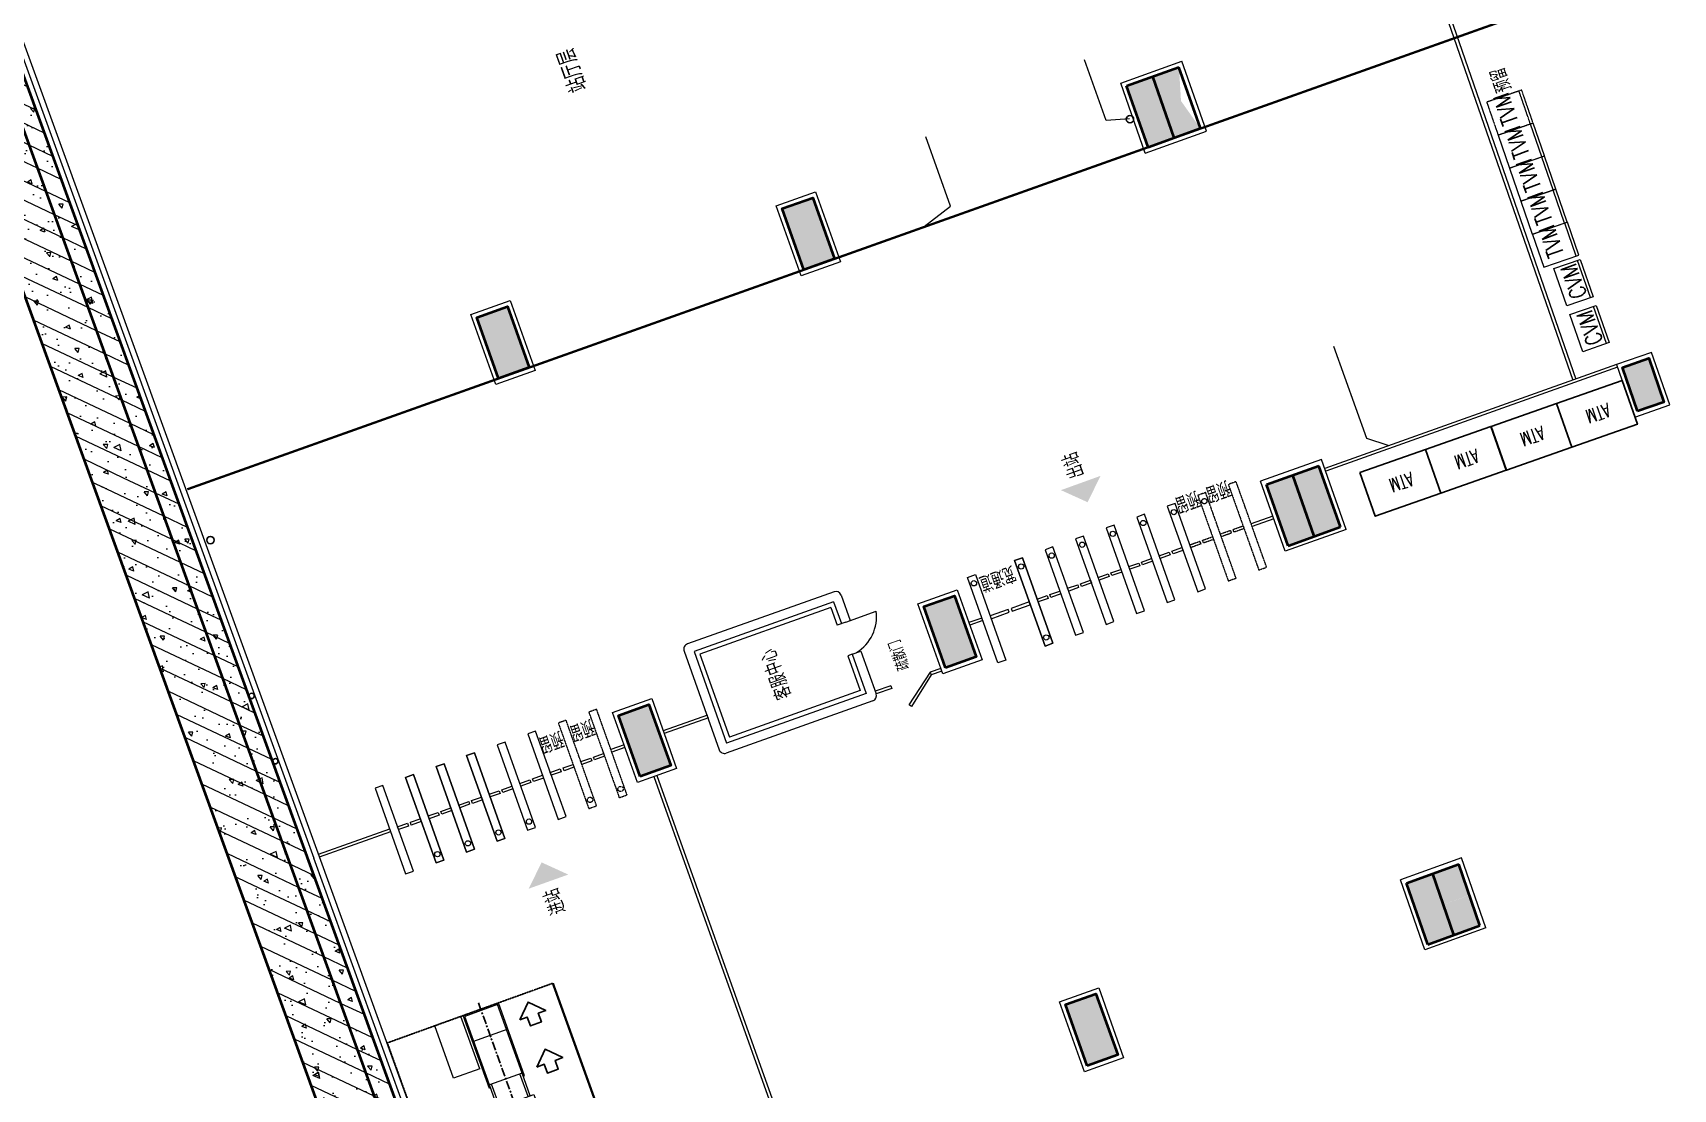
# Model space of a CAD drawing. Header units: millimetres. Extents: x 395197 to 699875, y 745 to 708816.
# Drawn here: x 438688 to 474114, y 358159 to 380964 of the extents above; entities that cross this region are included whole.
import ezdxf
from ezdxf.enums import TextEntityAlignment as Align

# ---------------------------------------------------------------- set-up
doc = ezdxf.new("R2010")
doc.units = ezdxf.units.MM
for name, pattern in [('CENTER', [2, 1.25, -0.25, 0.25, -0.25]), ('CONTINOUS', [0]), ('DASH', [0.35, 0.25, -0.1]), ('DIVIDE', [31.75, 12.7, -6.35, 0, -6.35, 0, -6.35])]:
    doc.linetypes.add(name, pattern=pattern)
for name, color, linetype, lineweight in [('1', 253, 'Continuous', 9), ('AFC设备', 6, 'Continuous', 9), ('COLUMN', 9, 'Continuous', 13), ('DIM_LEAD', 3, 'Continuous', 9), ('SPACE', 7, 'Continuous', 9), ('WINDOW', 252, 'Continuous', 9), ('地墙', 4, 'Continuous', 40), ('填充', 252, 'Continuous', 9), ('柱子装修层', 9, 'Continuous', 9), ('柱边', 250, 'Continuous', 40), ('离壁墙', 185, 'Continuous', 9), ('设备－AFC', 2, 'Continuous', 9)]:
    doc.layers.add(name, color=color, linetype=linetype, lineweight=lineweight)
for name, color, linetype in [('A-OTHER', 9, 'Continuous'), ('A-PUB_TEXT', 7, 'Continuous'), ('afc标注', 255, 'Continuous'), ('CEN', 1, 'CENTER'), ('dash', 2, 'DASH'), ('DIM', 3, 'Continuous'), ('gpsylk', 40, 'Continuous'), ('ZX-定位标注', 7, 'Continuous'), ('房间名', 51, 'Continuous'), ('挡烟', 5, 'DIVIDE'), ('柱', 9, 'Continuous'), ('细实线', 4, 'Continuous')]:
    doc.layers.add(name, color=color, linetype=linetype)
doc.styles.add('_HZTXT', font='txt1.shx', dxfattribs={"width": 0.7, "bigfont": 'HZTXT.shx'})
doc.styles.add('_TCH_DIM', font='txt1.shx', dxfattribs={"bigfont": '@@hztxt.shx'})
pattern_1 = [(154.69898, (404639.6, 463868.67), (-160.2652, -339.0281), []), (159.699, (404639.6, 463868.7), (-274.04, 1044.654), [112.5, -1237.5]), (104.699, (404639.6, 463868.7), (-992.102, -576.268), [90, -990]), (210.1504, (404616.8, 463955.7), (-1266.141, 468.387), [95.61, -1051.713]), (155.8832, (404357.2, 463767.5), (-305.868, 1590.863), [168.75, -1856.25]), (206.3346, (404331.7, 463900.1), (-1848.246, 827.413), [143.415, -1577.57]), (100.8832, (404357.2, 463767.5), (-1848.246, 827.412), [135, -1485]), (130.699, (404377.2, 463934.05), (266.7776, 1046.532), [112.5, -1237.5]), (75.699, (404377.2, 463934), (-1147.092, -23.035), [90, -990]), (181.1504, (404399.4, 464021.3), (-880.314, 1023.498), [95.61, -1051.713]), (147.19898, (404639.6, 463868.67), (-476.2659, -151.1447), [0, -978, 0, -1005, 0, -993.75]), (117.199, (404639.6, 463868.67), (-690.0067, 172.0891), [0, -573, 0, -955.5, 0, -378.75]), (77.19898, (404752.35, 463553.75), (-238.0578, 765.2761), [0, -375, 0, -1170, 0, -1552.5]), (67.199, (404802.9, 463412.5), (-436.239, 772.9693), [0, -487.5, 0, -777, 0, -1102.5])]

# ---------------------------------------------------------------- blocks, each defined once
blk = doc.blocks.new('_FZH')
blk.add_solid([(-0.5, -0.5), (0.5, -0.5), (-0.5, 0.5), (0.5, 0.5)])
blk = doc.blocks.new('A$C3E3C7F2D')
at = {"layer": 'gpsylk', "linetype": 'ByBlock'}
for centre in [(-122002, -4942), (-120502, -4935)]:
    blk.add_circle(centre, 57, dxfattribs=at)
blk = doc.blocks.new('操作台')
at = {"layer": '1'}
for p, q in [((-21, -2583), (-21, -1833)), ((-21, -1833), (979, -1833)), ((196, -2151), (161, -2115)), ((161, -2151), (196, -2115)), ((261, -2151), (296, -2115)), ((296, -2151), (261, -2115)), ((979, -2583), (979, -1833)), ((79, -2333), (879, -2333)), ((79, -2383), (79, -2333)), ((79, -2383), (879, -2383)), ((161, -2251), (196, -2215)), ((196, -2251), (161, -2215)), ((296, -2251), (261, -2215)), ((261, -2251), (296, -2215)), ((459, -2383), (459, -2333)), ((479, -2253), (479, -2153)), ((479, -2153), (829, -2153)), ((479, -2253), (829, -2253)), ((499, -2383), (499, -2333)), ((829, -2253), (829, -2153)), ((879, -2383), (879, -2333)), ((-21, -2483), (979, -2483)), ((-21, -2583), (979, -2583))]:
    blk.add_line(p, q, dxfattribs=at)
for points in [[(364, -1923), (394, -1923), (394, -1943), (364, -1943)], [(364, -2023), (394, -2023), (394, -2043), (364, -2043)], [(464, -1923), (494, -1923), (494, -1943), (464, -1943)], [(464, -2023), (494, -2023), (494, -2043), (464, -2043)], [(564, -1923), (594, -1923), (594, -1943), (564, -1943)], [(564, -2023), (594, -2023), (594, -2043), (564, -2043)], [(664, -1923), (694, -1923), (694, -1943), (664, -1943)], [(664, -2023), (694, -2023), (694, -2043), (664, -2043)], [(764, -1923), (794, -1923), (794, -1943), (764, -1943)], [(764, -2023), (794, -2023), (794, -2043), (764, -2043)], [(864, -1923), (894, -1923), (894, -1943), (864, -1943)], [(864, -2023), (894, -2023), (894, -2043), (864, -2043)]]:
    blk.add_lwpolyline(points, close=True, dxfattribs=at)
for centre in [(179, -2133), (279, -2133), (179, -2233), (279, -2233)]:
    blk.add_circle(centre, 25, dxfattribs=at)
blk = doc.blocks.new('椅子')
at = {"layer": '1'}
for p, q in [((370, -3115), (370, -3555)), ((420, -3065), (820, -3065)), ((870, -3115), (870, -3555)), ((370, -3515), (870, -3515)), ((390, -3515), (390, -3545)), ((850, -3515), (850, -3545)), ((370, -3555), (370, -3555)), ((380, -3545), (860, -3545)), ((380, -3565), (860, -3565)), ((870, -3555), (870, -3555))]:
    blk.add_line(p, q, dxfattribs=at)
for centre, radius, start, end in [((420, -3115), 50, 90, 180), ((820, -3115), 50, 0, 90), ((380, -3555), 10, 90, 180), ((380, -3555), 10, 180, 270), ((860, -3555), 10, 0, 90), ((860, -3555), 10, 270, 0)]:
    blk.add_arc(centre, radius, start, end, dxfattribs=at)
blk = doc.blocks.new('桌子')
at = {"layer": '1'}
for p, q in [((-422, -2201), (-1622, -2201)), ((-1622, -2201), (-1622, -2801)), ((-422, -2201), (-422, -2801)), ((-422, -2801), (-1622, -2801))]:
    blk.add_line(p, q, dxfattribs=at)
blk = doc.blocks.new('ce')
at = {"layer": '1'}
for points in [[(165150, -60085, 1), (165210, -60085, 1)], [(166310, -60085, 1), (166370, -60085, 1)]]:
    blk.add_hatch(color=256, dxfattribs=at).paths.add_polyline_path(points)
at = {"layer": '细实线'}
h = blk.add_hatch(dxfattribs=at)
h.set_pattern_fill('ACAD_ISO06W100', color=256, scale=5, style=0)
h.set_pattern_definition([(180, (166338.278, -61681.211), (6e-10, -25), [120, -15, 2.5, -15, 2.5, -32.5]), (180, (166338.278, -61681.211), (6e-10, -25), [-170, 2.5, -15])])
h.paths.add_polyline_path([(165078, -59620), (165078, -59500), (165018, -59500), (165018, -59620)])
h = blk.add_hatch(dxfattribs=at)
h.set_pattern_fill('ACAD_ISO06W100', color=256, scale=5, style=0)
h.set_pattern_definition([(180, (166438.278, -61681.211), (6e-10, -25), [120, -15, 2.5, -15, 2.5, -32.5]), (180, (166438.278, -61681.211), (6e-10, -25), [-170, 2.5, -15])])
h.paths.add_polyline_path([(166500, -59619), (166500, -59499), (166440, -59499), (166440, -59619)])
at = {"layer": '1'}
for p, q in [((165018, -59620), (165018, -59500)), ((165018, -59500), (165078, -59500)), ((165078, -59620), (165078, -59500)), ((166440, -59619), (166440, -59499)), ((166440, -59499), (166500, -59499)), ((166500, -59619), (166500, -59499)), ((163910, -60490), (163910, -59680)), ((164685, -59680), (163910, -59680)), ((163940, -60460), (163940, -59710)), ((164610, -59710), (163940, -59710)), ((164610, -60460), (164610, -59710)), ((165130, -59710), (164610, -59710)), ((165130, -59760), (164610, -59760)), ((164685, -59710), (164685, -59680)), ((165018, -59620), (165078, -59620)), ((165768, -59530), (165078, -59530)), ((165078, -59530), (165078, -59590)), ((165078, -59590), (166440, -59590)), ((165130, -59630), (165130, -60540)), ((166390, -59630), (165130, -59630)), ((165768, -59530), (166440, -59530)), ((166390, -59630), (166390, -60540)), ((166390, -59710), (166910, -59710)), ((166390, -59760), (166910, -59760)), ((166440, -59590), (166440, -59530)), ((166440, -59619), (166500, -59619)), ((166835, -59680), (168510, -59680)), ((166835, -59710), (166835, -59680)), ((166910, -60460), (166910, -59710)), ((166910, -60460), (166910, -59710)), ((166910, -59710), (168480, -59710)), ((167910, -60490), (167910, -59680)), ((168480, -60460), (168480, -59710)), ((168510, -60490), (168510, -59680)), ((164685, -60490), (163910, -60490)), ((164610, -60460), (163940, -60460)), ((165130, -60410), (164610, -60410)), ((165130, -60460), (164610, -60460)), ((164685, -60460), (164685, -60490)), ((166390, -60540), (165130, -60540)), ((166390, -60410), (166910, -60410)), ((166390, -60460), (166910, -60460)), ((166835, -60460), (166835, -60490)), ((166835, -60490), (168510, -60490)), ((166910, -60460), (168480, -60460))]:
    blk.add_line(p, q, dxfattribs=at)
at = {"layer": '1', "const_width": 50}
blk.add_lwpolyline([(168510, -61741), (163910, -61741)], dxfattribs=at)
at = {"layer": '1'}
for centre in [(165768, -59560), (165180, -60085), (166340, -60085)]:
    blk.add_circle(centre, 30, dxfattribs=at)
at = {"layer": 'CEN', "ltscale": 150}
blk.add_line((168660, -60085), (163760, -60085), dxfattribs=at)
at = {"layer": 'dash'}
blk.add_lwpolyline([(168510, -61741), (163910, -61741), (163910, -57941), (168510, -57941)], close=True, dxfattribs=at)
at = {"layer": '柱', "color": 4, "ltscale": 0.002}
for points in [[(164255, -60799), (164255, -60974), (164055, -60974), (164055, -61224), (164255, -61224), (164255, -61399), (164555, -61099), (164255, -60799)], [(165546, -60799), (165546, -60974), (165346, -60974), (165346, -61224), (165546, -61224), (165546, -61399), (165846, -61099), (165546, -60799)], [(166926, -60799), (166926, -60974), (166726, -60974), (166726, -61224), (166926, -61224), (166926, -61399), (167226, -61099), (166926, -60799)], [(168008, -60799), (168008, -60974), (167808, -60974), (167808, -61224), (168008, -61224), (168008, -61399), (168308, -61099), (168008, -60799)]]:
    blk.add_lwpolyline(points, dxfattribs=at)
at = {"layer": '1', "xscale": -1, "rotation": 1.41622713556444e-09}
blk.add_blockref('操作台', (166247, -56908), dxfattribs=at)
at = {"layer": '1', "rotation": 180.0000000014163}
for p in [(163557, -61691), (166888, -61831)]:
    blk.add_blockref('桌子', p, dxfattribs=at)
at = {"layer": 'DIM', "rotation": 180.0000000014163}
blk.add_blockref('椅子', (166378, -61663), dxfattribs=at)
blk = doc.blocks.new('A$C0DC64A90')
at = {"layer": 'WINDOW', "color": 0, "xscale": -1, "rotation": 180.1100451329657}
blk.add_blockref('ce', (-168998, -62608), dxfattribs=at)
blk = doc.blocks.new('shd ias hdiusadiosaj dioasjdiosajdioasjpods opd')
at = {"layer": 'A-OTHER', "color": 230}
blk.add_lwpolyline([(1898385, 629847.5), (1896885, 629847.5), (1896885, 630847.5), (1898385, 630847.5)], close=True, dxfattribs=at)
at = {"layer": 'A-PUB_TEXT', "color": 230, "style": '_TCH_DIM', "width": 0.705882}
blk.add_text('ATM', height=297.5, rotation=359.77226, dxfattribs=at).set_placement((1897344.5, 630195.5))

msp = doc.modelspace()

# ---------------------------------------------------------------- hatches: boundary and pattern name
at = {"layer": '填充'}
h = msp.add_hatch(dxfattribs=at)
h.set_pattern_fill('钢筋混凝土', color=252, scale=150, angle=109.699, style=0)
h.set_pattern_definition(pattern_1)
h.paths.add_polyline_path([(438409, 380246), (438032, 380112), (441144, 371539), (441521, 371673)])
h = msp.add_hatch(color=252, dxfattribs=at)
h.paths.add_polyline_path([(462312, 379818), (462543, 379157), (462920, 379291), (462688, 379953)])
h.paths.add_polyline_path([(462543, 379157), (462775, 378496), (463152, 378631), (462920, 379291)])
h.paths.add_polyline_path([(463485, 379492), (463441, 380223), (462688, 379953), (462920, 379291)])
h.paths.add_polyline_path([(463904, 378902), (463485, 379492), (462920, 379291), (463152, 378631)])
h = msp.add_hatch(dxfattribs=at)
h.set_pattern_fill('钢筋混凝土', color=252, scale=150, angle=109.699, style=0)
h.set_pattern_definition(pattern_1)
h.paths.add_polyline_path([(438032, 380112), (436901, 379710), (440014, 371137), (441144, 371539)])
msp.add_hatch(color=252, dxfattribs=at).paths.add_polyline_path([(473586, 373937), (473019, 373740), (473346, 372795), (473913, 372992)])
h = msp.add_hatch(dxfattribs=at)
h.set_pattern_fill('钢筋混凝土', color=252, scale=150, angle=109.699, style=0)
h.set_pattern_definition(pattern_1)
h.paths.add_polyline_path([(441144, 371539), (444257, 362967), (444634, 363101), (441521, 371673)])
h = msp.add_hatch(dxfattribs=at)
h.set_pattern_fill('钢筋混凝土', color=252, scale=150, angle=109.699, style=0)
h.set_pattern_definition(pattern_1)
h.paths.add_polyline_path([(440014, 371137), (443126, 362564), (444257, 362967), (441144, 371539)])
h = msp.add_hatch(color=252, dxfattribs=at)
h.paths.add_polyline_path([(465334, 371212), (465565, 370552), (465882, 370666), (465653, 371327)])
h.paths.add_polyline_path([(465565, 370552), (465797, 369891), (466111, 370004), (465882, 370666)])
h.paths.add_polyline_path([(466927, 370298), (466695, 370958), (465882, 370666), (466111, 370004)])
h.paths.add_polyline_path([(466695, 370958), (466464, 371616), (465653, 371327), (465882, 370666)])
h = msp.add_hatch(dxfattribs=at)
h.set_pattern_fill('钢筋混凝土', color=252, scale=150, angle=109.699, style=0)
h.set_pattern_definition(pattern_1)
h.paths.add_polyline_path([(443126, 362564), (446239, 353992), (447369, 354394), (444257, 362967)])
h = msp.add_hatch(dxfattribs=at)
h.set_pattern_fill('钢筋混凝土', color=252, scale=150, angle=109.699, style=0)
h.set_pattern_definition(pattern_1)
h.paths.add_polyline_path([(444257, 362967), (447369, 354394), (447746, 354528), (444634, 363101)])
h = msp.add_hatch(color=252, dxfattribs=at)
h.paths.add_polyline_path([(469151, 362145), (469152, 362143), (469381, 361488), (469942, 361693), (469716, 362347)])
h.paths.add_polyline_path([(468357, 362605), (468586, 361943), (469150, 362146), (468922, 362808)])
h.paths.add_polyline_path([(468586, 361943), (468814, 361285), (469379, 361485), (469150, 362146)])
h.paths.add_polyline_path([(469715, 362349), (469487, 363010), (468922, 362808), (469150, 362146)])

# ---------------------------------------------------------------- linework, layer by layer
at = {"layer": 'AFC设备', "color": 2}
for p, q in [((455991, 368897, 0), (452825, 367770, 0)), ((456144, 368824, 0), (456338, 368277, 0)), ((455982, 368681, 0), (452968, 367609, 0)), ((455922, 368554, 0), (453095, 367548, 0)), ((455922, 368554, 0), (456056, 368177, 0)), ((455982, 368681, 0), (456150, 368210, 0)), ((456244, 368244, 0), (456903, 368478, 0)), ((456244, 368244, 0), (456056, 368177, 0)), ((452752, 367617, 0), (453510, 365488, 0)), ((452968, 367609, 0), (453672, 365630, 0)), ((453095, 367548, 0), (453732, 365758, 0)), ((456385, 367551, 0), (456290, 367517, 0)), ((456290, 367517, 0), (456559, 366764, 0)), ((456385, 367551, 0), (456573, 367618, 0)), ((456385, 367551, 0), (456686, 366703, 0)), ((456573, 367618, 0), (456902, 366695, 0)), ((456686, 366703, 0), (453672, 365630, 0)), ((456559, 366764, 0), (453732, 365758, 0)), ((456829, 366541, 0), (453663, 365415, 0))]:
    msp.add_line(p, q, dxfattribs=at)
at = {"layer": 'AFC设备', "color": 0}
for p, q in [((455922, 368554, 0), (453095, 367548, 0)), ((453095, 367548, 0), (453732, 365758, 0))]:
    msp.add_line(p, q, dxfattribs=at)
at = {"layer": 'AFC设备', "color": 2}
for centre, radius, start, end in [((456031, 368784, 0), 120, 19.5889, 109.5889), ((455992, 368363, 0), 918, 302.0049, 7.3934), ((452865, 367657, 0), 120, 109.5889, 199.5889), ((456789, 366654, 0), 120, 289.5889, 19.5889), ((453623, 365528, 0), 120, 199.5889, 289.5889)]:
    msp.add_arc(centre, radius, start, end, dxfattribs=at)
at = {"layer": 'DIM_LEAD', "linetype": 'ByBlock'}
for p, q in [((461869, 379073, 0), (461402, 380378, 0)), ((462374, 379110, 0), (461869, 379073, 0)), ((458509, 377219, 0), (457974, 378715, 0)), ((457941, 376783, 0), (458509, 377219, 0)), ((467499, 372204, 0), (466788, 374190, 0)), ((467960, 372058, 0), (467499, 372204, 0))]:
    msp.add_line(p, q, dxfattribs=at)
at = {"layer": 'gpsylk', "linetype": 'CONTINOUS', "lineweight": -3}
for centre in [(462382, 379098, 0), (442523, 370013, 0)]:
    msp.add_circle(centre, 79.5, dxfattribs=at)
at = {"layer": '地墙', "ltscale": 5}
for p, q in [((434945, 389786, 0), (452140, 342425, 0)), ((434570, 389648, 0), (451755, 342315, 0)), ((433443, 389234, 0), (450599, 341983, 0)), ((462311, 379818, 0), (463441, 380223, 0)), ((463904, 378902, 0), (463441, 380223, 0)), ((462775, 378497, 0), (462311, 379818, 0)), ((463340, 378699, 0), (462876, 380020, 0)), ((462775, 378497, 0), (463904, 378902, 0)), ((465334, 371213, 0), (466463, 371619, 0)), ((466362, 370094, 0), (465899, 371415, 0)), ((466927, 370298, 0), (466463, 371619, 0)), ((465797, 369892, 0), (465334, 371213, 0)), ((465797, 369892, 0), (466927, 370298, 0)), ((468357, 362605, 0), (469484, 363016, 0)), ((469378, 361488, 0), (468920, 362811, 0)), ((469942, 361693, 0), (469484, 363016, 0)), ((468815, 361281, 0), (468357, 362605, 0)), ((468815, 361281, 0), (469942, 361693, 0))]:
    msp.add_line(p, q, dxfattribs=at)
at = {"layer": '房间名'}
for points in [[(461746, 371399, 0), (460892, 371091, 0), (461468, 370830, 0)], [(450252, 362792, 0), (449397, 362487, 0), (449676, 363055, 0)]]:
    msp.add_solid(points, dxfattribs=at)
at = {"layer": '挡烟', "linetype": 'DASH', "const_width": 50, "elevation": 0}
msp.add_lwpolyline([(476847, 383502), (442024, 371109)], dxfattribs=at)
at = {"layer": '柱子装修层'}
for p, q in [((462184, 379878, 0), (463502, 380352, 0)), ((464032, 378842, 0), (463502, 380352, 0)), ((462714, 378369, 0), (462184, 379878, 0)), ((462714, 378369, 0), (464032, 378842, 0)), ((466522, 371753, 0), (465203, 371283, 0)), ((467052, 370243, 0), (466522, 371753, 0)), ((465733, 369774, 0), (465203, 371283, 0)), ((467052, 370243, 0), (465733, 369774, 0)), ((469544, 363152, 0), (468227, 362676, 0)), ((470067, 361639, 0), (469544, 363152, 0)), ((468750, 361164, 0), (468227, 362676, 0)), ((470067, 361639, 0), (468750, 361164, 0))]:
    msp.add_line(p, q, dxfattribs=at)
at = {"layer": '柱子装修层', "elevation": 0}
for points in [[(455282, 375721), (454745, 377229), (455593, 377530), (456129, 376023)], [(455342, 375849), (454873, 377168), (455532, 377403), (456002, 376084)], [(448687, 373374), (448150, 374882), (448998, 375183), (449535, 373676)], [(448747, 373502), (448278, 374821), (448938, 375056), (449407, 373737)], [(473648, 374064), (472892, 373802), (473284, 372668), (474040, 372930)], [(458339, 367129), (457803, 368636), (458651, 368938), (459187, 367431)], [(458400, 367257), (457931, 368576), (458590, 368810), (459059, 367491)], [(451744, 364782), (451208, 366290), (452056, 366591), (452592, 365084)], [(451805, 364910), (451336, 366229), (451995, 366464), (452465, 365145)], [(461397, 358537), (460860, 360044), (461708, 360346), (462245, 358839)], [(461458, 358665), (460988, 359984), (461648, 360218), (462117, 358899)]]:
    msp.add_lwpolyline(points, close=True, dxfattribs=at)
at = {"layer": '柱边', "ltscale": 5, "elevation": 0}
for points in [[(455342, 375849), (454873, 377168), (455532, 377403), (456002, 376084)], [(448747, 373502), (448278, 374821), (448938, 375056), (449407, 373737)], [(458400, 367257), (457931, 368576), (458590, 368810), (459059, 367491)], [(451805, 364910), (451336, 366229), (451995, 366464), (452465, 365145)], [(461458, 358665), (460988, 359984), (461648, 360218), (462117, 358899)]]:
    msp.add_lwpolyline(points, close=True, dxfattribs=at)
at = {"layer": '柱边', "linetype": 'ByBlock', "elevation": 0}
msp.add_lwpolyline([(473346, 372795), (473019, 373740), (473586, 373937), (473913, 372992)], close=True, dxfattribs=at)
at = {"layer": '离壁墙'}
for p, q in [((435067, 389830, 0), (444756, 363143, 0)), ((435180, 389871, 0), (444869, 363183, 0)), ((452265, 342461, 0), (444756, 363143, 0)), ((444869, 363183, 0), (452381, 342495, 0))]:
    msp.add_line(p, q, dxfattribs=at)
at = {"layer": '设备－AFC'}
for p, q in [((469150, 381521, 0), (471945, 373465, 0)), ((469239, 381478, 0), (472011, 373489, 0)), ((471277, 378286, 0), (471031, 378994, 0)), ((471523, 377572, 0), (471278, 378281, 0)), ((471770, 376858, 0), (471525, 377567, 0)), ((472017, 376145, 0), (471772, 376854, 0)), ((472327, 375247, 0), (472050, 376050, 0)), ((472671, 374255, 0), (472393, 375058, 0)), ((472892, 373802, 0), (466590, 371560, 0)), ((472912, 373746, 0), (466610, 371503, 0)), ((465468, 370529, 0), (465001, 370363, 0)), ((465487, 370472, 0), (465021, 370306, 0)), ((459186, 368330, 0), (458902, 368232, 0)), ((459206, 368274, 0), (458922, 368175, 0)), ((458068, 367158, 0), (457610, 366458, 0)), ((458088, 367101, 0), (457661, 366423, 0)), ((458300, 367240, 0), (458068, 367158, 0)), ((458068, 367158, 0), (458088, 367101, 0)), ((458320, 367183, 0), (458088, 367101, 0)), ((457217, 366864, 0), (456882, 366749, 0)), ((457237, 366807, 0), (456902, 366693, 0)), ((457217, 366864, 0), (457237, 366807, 0)), ((457661, 366423, 0), (457611, 366457, 0)), ((453257, 366233, 0), (452304, 365894, 0)), ((453277, 366177, 0), (452324, 365838, 0)), ((451456, 365592, 0), (451173, 365492, 0)), ((451476, 365536, 0), (451194, 365435, 0)), ((452102, 364910, 0), (454624, 357825, 0)), ((452168, 364933, 0), (454690, 357848, 0)), ((446394, 363770, 0), (444853, 363222, 0)), ((446414, 363713, 0), (444874, 363165, 0))]:
    msp.add_line(p, q, dxfattribs=at)
at = {"layer": '设备－AFC', "linetype": 'DASH'}
msp.add_line((471030, 378999, 0), (470785, 379708, 0), dxfattribs=at)
at = {"layer": '设备－AFC', "linetype": 'DASH', "elevation": 0}
for points in [[(471088, 379019), (470843, 379728), (470087, 379466), (470332, 378758)], [(465334, 369427), (464676, 371274), (464507, 371213), (465164, 369367)], [(464674, 369192), (464017, 371039), (463847, 370979), (464505, 369132)], [(464550, 370222), (464572, 370162), (464356, 370086), (464335, 370146)], [(464825, 370320), (464846, 370260), (464631, 370183), (464609, 370243)], [(463891, 369988), (463912, 369928), (463697, 369851), (463675, 369911)], [(464165, 370085), (464187, 370025), (463971, 369949), (463950, 370009)], [(451522, 364512), (450865, 366359), (450695, 366298), (451353, 364452)], [(450863, 364277), (450205, 366124), (450036, 366064), (450693, 364217)]]:
    msp.add_lwpolyline(points, close=True, dxfattribs=at)
at = {"layer": '设备－AFC', "elevation": 0}
for points in [[(471334, 378306), (471089, 379014), (470333, 378753), (470578, 378044)], [(471581, 377592), (471336, 378301), (470580, 378039), (470825, 377331)], [(471828, 376878), (471583, 377587), (470827, 377326), (471072, 376617)], [(472075, 376165), (471830, 376874), (471074, 376612), (471319, 375903)], [(471818, 375071), (471540, 375874), (472107, 376070), (472385, 375267)], [(472161, 374079), (471884, 374882), (472451, 375078), (472728, 374275)], [(463355, 368723), (462698, 370570), (462528, 370509), (463186, 368663)], [(464015, 368958), (463357, 370804), (463188, 370744), (463845, 368897)], [(462696, 368488), (462039, 370335), (461869, 370274), (462526, 368428)], [(461377, 368019), (460720, 369865), (460550, 369805), (461207, 367959)], [(462036, 368254), (461379, 370100), (461209, 370040), (461867, 368193)], [(460717, 367784), (460060, 369631), (459890, 369570), (460548, 367724)], [(460548, 367724), (459890, 369570), (460060, 369631), (460717, 367784)], [(460060, 369631), (460717, 367784), (460548, 367724), (459890, 369570)], [(460060, 369631), (460717, 367784), (460548, 367724), (459890, 369570)], [(460548, 367724), (459890, 369570), (460060, 369631), (460717, 367784)], [(460548, 367724), (459890, 369570), (460060, 369631), (460717, 367784)], [(460060, 369631), (460717, 367784), (460548, 367724), (459890, 369570)], [(460060, 369631), (460717, 367784), (460548, 367724), (459890, 369570)], [(460548, 367724), (459890, 369570), (460060, 369631), (460717, 367784)], [(462572, 369518), (462593, 369458), (462378, 369382), (462356, 369442)], [(462846, 369616), (462868, 369556), (462652, 369479), (462631, 369539)], [(463232, 369753), (463253, 369693), (463037, 369616), (463016, 369676)], [(463506, 369851), (463527, 369791), (463312, 369714), (463290, 369774)], [(459530, 367362), (458873, 369208), (459043, 369269), (459700, 367422)], [(459043, 369269), (459700, 367422), (459530, 367362), (458873, 369208)], [(459043, 369269), (459700, 367422), (459530, 367362), (458873, 369208)], [(459530, 367362), (458873, 369208), (459043, 369269), (459700, 367422)], [(459530, 367362), (458873, 369208), (459043, 369269), (459700, 367422)], [(459043, 369269), (459700, 367422), (459530, 367362), (458873, 369208)], [(459043, 369269), (459700, 367422), (459530, 367362), (458873, 369208)], [(459530, 367362), (458873, 369208), (459043, 369269), (459700, 367422)], [(461527, 369146), (461549, 369087), (461333, 369010), (461312, 369070)], [(461913, 369284), (461934, 369224), (461718, 369147), (461697, 369207)], [(462187, 369381), (462208, 369321), (461993, 369245), (461971, 369304)], [(460594, 368814), (460615, 368754), (460399, 368678), (460378, 368737)], [(460868, 368912), (460889, 368852), (460674, 368775), (460652, 368835)], [(461253, 369049), (461274, 368989), (461059, 368912), (461037, 368972)], [(459360, 368375), (459382, 368315), (459776, 368456), (459755, 368516)], [(459814, 368537), (459835, 368477), (460230, 368617), (460208, 368677)], [(449544, 363808), (448887, 365654), (448717, 365594), (449374, 363748)], [(450203, 364043), (449546, 365889), (449376, 365829), (450034, 363982)], [(448884, 363573), (448227, 365420), (448057, 365359), (448715, 363513)], [(448715, 363513), (448057, 365359), (448227, 365420), (448884, 363573)], [(448227, 365420), (448884, 363573), (448715, 363513), (448057, 365359)], [(448227, 365420), (448884, 363573), (448715, 363513), (448057, 365359)], [(448715, 363513), (448057, 365359), (448227, 365420), (448884, 363573)], [(448715, 363513), (448057, 365359), (448227, 365420), (448884, 363573)], [(448227, 365420), (448884, 363573), (448715, 363513), (448057, 365359)], [(448227, 365420), (448884, 363573), (448715, 363513), (448057, 365359)], [(448715, 363513), (448057, 365359), (448227, 365420), (448884, 363573)], [(450739, 365307), (450760, 365247), (450545, 365171), (450523, 365231)], [(451013, 365405), (451035, 365345), (450819, 365268), (450798, 365328)], [(447565, 363104), (446908, 364950), (446738, 364890), (447396, 363044)], [(447396, 363044), (446738, 364890), (446908, 364950), (447565, 363104)], [(446908, 364950), (447565, 363104), (447396, 363044), (446738, 364890)], [(446908, 364950), (447565, 363104), (447396, 363044), (446738, 364890)], [(447396, 363044), (446738, 364890), (446908, 364950), (447565, 363104)], [(447396, 363044), (446738, 364890), (446908, 364950), (447565, 363104)], [(446908, 364950), (447565, 363104), (447396, 363044), (446738, 364890)], [(446908, 364950), (447565, 363104), (447396, 363044), (446738, 364890)], [(447396, 363044), (446738, 364890), (446908, 364950), (447565, 363104)], [(448225, 363339), (447568, 365185), (447398, 365125), (448055, 363278)], [(448055, 363278), (447398, 365125), (447568, 365185), (448225, 363339)], [(447568, 365185), (448225, 363339), (448055, 363278), (447398, 365125)], [(447568, 365185), (448225, 363339), (448055, 363278), (447398, 365125)], [(448055, 363278), (447398, 365125), (447568, 365185), (448225, 363339)], [(448055, 363278), (447398, 365125), (447568, 365185), (448225, 363339)], [(447568, 365185), (448225, 363339), (448055, 363278), (447398, 365125)], [(447568, 365185), (448225, 363339), (448055, 363278), (447398, 365125)], [(448055, 363278), (447398, 365125), (447568, 365185), (448225, 363339)], [(449694, 364936), (449716, 364876), (449500, 364799), (449479, 364859)], [(450079, 365073), (450101, 365013), (449885, 364936), (449864, 364996)], [(450354, 365170), (450375, 365110), (450160, 365034), (450138, 365093)], [(446906, 362869), (446249, 364716), (446079, 364655), (446736, 362809)], [(448761, 364603), (448782, 364543), (448566, 364467), (448545, 364526)], [(449035, 364701), (449056, 364641), (448841, 364564), (448819, 364624)], [(449420, 364838), (449441, 364778), (449226, 364701), (449204, 364761)], [(447716, 364231), (447737, 364172), (447522, 364095), (447500, 364155)], [(448101, 364369), (448122, 364309), (447907, 364232), (447885, 364292)], [(448375, 364466), (448397, 364406), (448181, 364329), (448160, 364389)], [(446782, 363899), (446803, 363839), (446588, 363762), (446566, 363822)], [(447056, 363997), (447078, 363937), (446862, 363860), (446841, 363920)], [(447442, 364134), (447463, 364074), (447247, 363997), (447226, 364057)]]:
    msp.add_lwpolyline(points, close=True, dxfattribs=at)
at = {"layer": '设备－AFC'}
for centre in [(463330, 370617, 0), (462670, 370382, 0), (461351, 369913, 0), (462011, 370148, 0), (460032, 369443, 0), (460692, 369678, 0), (459013, 369081, 0), (460575, 367911, 0), (449404, 363936, 0), (448085, 363466, 0), (448744, 363701, 0), (447425, 363232, 0), (447425, 363232, 0)]:
    msp.add_circle(centre, 56.9, dxfattribs=at)
at = {"layer": '设备－AFC', "linetype": 'DASH'}
for centre in [(463989, 370852, 0), (451382, 364640, 0), (450723, 364405, 0)]:
    msp.add_circle(centre, 56.9, dxfattribs=at)

# ---------------------------------------------------------------- block references
at = {"layer": 'COLUMN', "xscale": 1400, "yscale": 700.0000000000001, "zscale": 699.9999999999998, "rotation": 109.5889350716816}
for p in [(455437, 376626, 0), (448842, 374279, 0), (458495, 368034, 0), (451900, 365687, 0), (461553, 359441, 0)]:
    msp.add_blockref('_FZH', p, dxfattribs=at)
at = {"layer": 'ZX-定位标注', "rotation": 199.3333124883836}
for p in [(2054410, 1595774, 0), (2052993, 1595280, 0), (2051577, 1594786, 0), (2050163, 1594286, 0)]:
    msp.add_blockref('shd ias hdiusadiosaj dioasjdiosajdioasjpods opd', p, dxfattribs=at)
at = {"layer": '填充', "linetype": 'ByBlock', "rotation": 109.698980389513}
msp.add_blockref('A$C3E3C7F2D', (398150, 478434, 0), dxfattribs=at)
at = {"layer": '填充', "linetype": 'ByBlock', "xscale": -1, "rotation": 289.919070835465}
msp.add_blockref('A$C0DC64A90', (450223, 361202, 0), dxfattribs=at)

# ---------------------------------------------------------------- texts
at = {"layer": 'afc标注', "color": 0, "style": '_HZTXT', "width": 0.75}
for s, rotation, p in [('预留', 109.0789, (470641, 379754, 0)), ('预留', 199.5889, (464472, 371317, 0)), ('预留', 199.5889, (463813, 371092, 0)), ('宽通道', 199.5889, (459837, 369475, 0)), ('预留', 199.5889, (450741, 366162, 0)), ('预留', 199.5889, (450074, 365907, 0))]:
    msp.add_text(s, height=350, rotation=rotation, dxfattribs=at).set_placement(p)
at = {"layer": 'SPACE', "style": '_HZTXT', "width": 0.8}
for s, height, rotation, p in [('站厅层', 400, 109.699, (450682, 379767, 0)), ('出站', 350, 109.699, (461421, 371421, 0)), ('疏散门', 280, 109.4789, (457643, 367256, 0)), ('客服中心', 350, 109.699, (455094, 366648, 0)), ('进站', 350, 109.699, (450217, 362004, 0))]:
    msp.add_text(s, height=height, rotation=rotation, dxfattribs=at).set_placement(p)
at = {"layer": '设备－AFC', "ltscale": 1.2, "style": '_HZTXT', "width": 0.8}
for p in [(470777, 379045, 0), (471024, 378331, 0), (471271, 377618, 0), (471517, 376904, 0), (471764, 376191, 0)]:
    msp.add_text('TVM', height=350, rotation=109.5889, dxfattribs=at).set_placement(p)
for p in [(471963, 375597, 0), (472310, 374592, 0)]:
    msp.add_text('CVM', height=350, rotation=109.5889, dxfattribs=at).set_placement(p, align=Align.MIDDLE)

doc.saveas('drawing.dxf')
